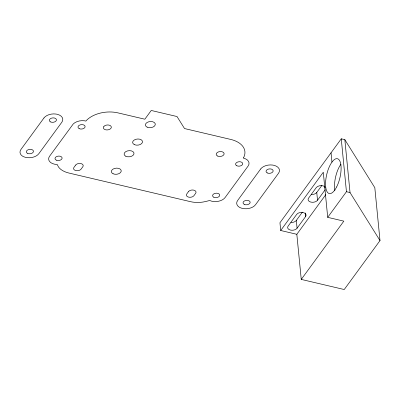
<?xml version="1.0" encoding="UTF-8"?>
<svg xmlns="http://www.w3.org/2000/svg" width="400" height="400" viewBox="0 0 400 400"><rect width="100%" height="100%" fill="white"/><g stroke="black" fill="none" stroke-linecap="round" stroke-linejoin="round"><path stroke-width="0.6" d="M296.83 234.3L301.255 279.41L344.235 289.53L380 240.585L374.815 187.695L344.84 139.66L341.26 138.82L279.95 222.73L280.71 230.505L296.83 234.3L325.825 194.615M280.71 230.505L323.29 172.235L327.71 217.345L343.83 221.14L301.255 279.41M290.945 222.47A4.97 3.075 -5.6 0 0 296.32 220.435L302.35 212.18M311.38 194.5A4.97 3.075 -5.6 0 0 316.755 192.465L321.865 185.475M305.595 216.56A4.97 3.075 -5.6 0 0 303.25 212.59A4.97 3.075 -5.6 0 0 296.64 214.45L288.125 226.105A4.97 3.075 -5.6 0 0 290.475 230.075A4.97 3.075 -5.6 0 0 297.08 228.215L305.595 216.56L305.245 212.97M324.785 186.705A4.97 3.075 -5.6 0 0 316.225 187.645L308.565 198.135A4.97 3.075 -5.6 0 0 310.91 202.105A4.97 3.075 -5.6 0 0 317.52 200.245L325.18 189.755M327.71 217.345L346.445 191.705L341.26 138.82M346.445 191.705L350.03 192.55L380 240.585M344.84 139.66L350.03 192.55M331.04 152.805L331.955 162.135M324.83 186.165L325.005 187.96M316.755 192.465L317.52 200.245M296.32 220.435L297.08 228.215M334.865 190.47A17.9 6.8 -76.8 0 1 340.91 164.245M243.75 157.34L243.405 158.12A9.945 6.15 -5.6 0 1 248.105 166.055L225.11 197.525A9.945 6.15 -5.6 0 1 209.725 200.5L205.25 201.605A21.17 13.09 -5.6 0 1 190.585 201.69L68.8 173.015A21.17 13.09 -5.6 0 1 58.545 167.065L57.19 164.47L56.76 164.485A9.945 6.15 -5.6 0 1 49.6 156.2L73.195 124.025A9.945 6.15 -5.6 0 1 84.545 120.785L85.88 121.09L86.535 120.325A24.86 15.375 -5.6 0 1 117.985 112.885L144.85 119.21L151.235 110.47L177.025 116.54L184.515 128.55L230.81 139.45A24.86 15.375 -5.6 0 1 243.75 157.34M103.92 126.41L103.515 127.03A3.98 2.46 -5.6 0 0 105.8 129.82A3.98 2.46 -5.6 0 0 110.765 128.49L111.165 127.875A3.98 2.46 -5.6 0 0 108.88 125.085A3.98 2.46 -5.6 0 0 103.92 126.41M43.94 117.99L20.95 149.455A9.945 6.15 -5.6 0 0 22.54 156.14L23.47 156.645A9.945 6.15 -5.6 0 0 38.855 153.67L61.85 122.205A9.945 6.15 -5.6 0 0 57.15 114.27L55.945 114.045A9.945 6.15 -5.6 0 0 43.94 117.99M75.66 165.07L73.955 167.4A3.98 2.46 -5.6 0 0 75.835 170.575A3.98 2.46 -5.6 0 0 81.12 169.085L82.82 166.755A3.98 2.46 -5.6 0 0 80.945 163.58A3.98 2.46 -5.6 0 0 75.66 165.07M188.485 191.635L186.78 193.965A3.98 2.46 -5.6 0 0 188.66 197.14A3.98 2.46 -5.6 0 0 193.945 195.65L195.65 193.32A3.98 2.46 -5.6 0 0 193.77 190.145A3.98 2.46 -5.6 0 0 188.485 191.635M260.64 169.01L237.645 200.475A9.945 6.15 -5.6 0 0 239.24 207.16L240.17 207.665A9.945 6.15 -5.6 0 0 255.555 204.69L278.55 173.225A9.945 6.15 -5.6 0 0 273.85 165.29L272.645 165.065A9.945 6.15 -5.6 0 0 260.64 169.01M56.24 160.14A3.58 2.215 -5.6 0 0 62.065 158.5A3.58 2.215 -5.6 0 0 57.36 156.29A3.58 2.215 -5.6 0 0 56.24 160.14M134.365 144.625A4.97 3.075 -5.6 0 0 142.455 142.35A4.97 3.075 -5.6 0 0 135.92 139.28A4.97 3.075 -5.6 0 0 134.365 144.625M113.075 173.76A4.97 3.075 -5.6 0 0 121.165 171.485A4.97 3.075 -5.6 0 0 114.63 168.415A4.97 3.075 -5.6 0 0 113.075 173.76M236.835 165.78A3.58 2.215 -5.6 0 0 242.66 164.14A3.58 2.215 -5.6 0 0 237.95 161.93A3.58 2.215 -5.6 0 0 236.835 165.78M213.825 197.24A3.58 2.215 -5.6 0 0 219.665 195.62A3.58 2.215 -5.6 0 0 214.98 193.39A3.58 2.215 -5.6 0 0 213.825 197.24M79.235 128.67A3.58 2.215 -5.6 0 0 85.06 127.035A3.58 2.215 -5.6 0 0 80.355 124.82A3.58 2.215 -5.6 0 0 79.235 128.67M217.595 156.05A3.98 2.46 -5.6 0 0 224.07 154.23A3.98 2.46 -5.6 0 0 218.84 151.77A3.98 2.46 -5.6 0 0 217.595 156.05M147.14 127.145A4.97 3.075 -5.6 0 0 155.23 124.865A4.97 3.075 -5.6 0 0 148.69 121.795A4.97 3.075 -5.6 0 0 147.14 127.145M125.85 156.28A4.97 3.075 -5.6 0 0 133.94 154A4.97 3.075 -5.6 0 0 127.405 150.935A4.97 3.075 -5.6 0 0 125.85 156.28M267.28 172.945A3.58 2.215 -5.6 0 0 273.105 171.31A3.58 2.215 -5.6 0 0 268.4 169.095A3.58 2.215 -5.6 0 0 267.28 172.945M244.27 204.405A3.58 2.215 -5.6 0 0 250.11 202.785A3.58 2.215 -5.6 0 0 245.425 200.56A3.58 2.215 -5.6 0 0 244.27 204.405M50.58 121.925A3.58 2.215 -5.6 0 0 56.405 120.285A3.58 2.215 -5.6 0 0 51.7 118.075A3.58 2.215 -5.6 0 0 50.58 121.925M27.57 153.385A3.58 2.215 -5.6 0 0 33.41 151.765A3.58 2.215 -5.6 0 0 28.725 149.535A3.58 2.215 -5.6 0 0 27.57 153.385M336.64 186.945A17.9 6.8 -76.8 0 0 337.78 158.82A17.9 6.8 -76.8 0 0 325.57 182.645A17.9 6.8 -76.8 0 0 336.64 186.945"/></g></svg>
